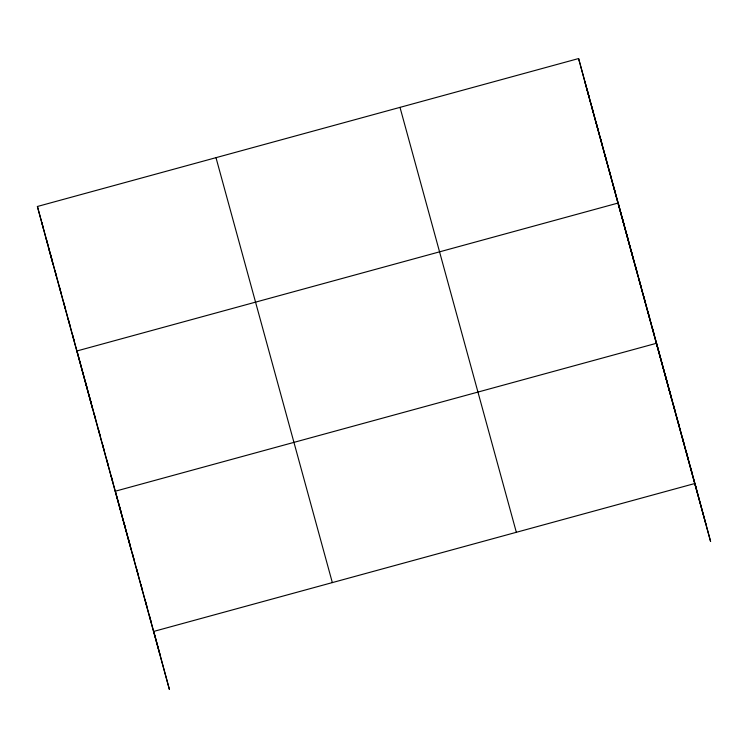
<?xml version="1.0" encoding="UTF-8"?>
<svg xmlns="http://www.w3.org/2000/svg" width="748" height="748" viewBox="0 0 748 748"><rect width="100%" height="100%" fill="white"/><g stroke="black" fill="none" stroke-linecap="round" stroke-linejoin="round"><path stroke-width="1.12" d="M53.061 264.521L37.4 206.485L578.597 58.55L696.547 489.426M584.843 81.691L705.962 524.329M638.081 276.638L591.416 106.076M638.381 277.751L650.872 323.379M651.181 324.492L663.672 370.12M663.981 371.232L671.9 400.171M672.209 401.283L710.6 541.515L694.939 483.479L153.742 631.415L169.403 689.45L48.424 247.336M400.002 107.366L516.344 532.295M215.994 157.669L332.336 582.599M37.4 206.485L159.988 654.556M690.675 467.902L692.283 473.849M677.875 421.161L679.483 427.108M682.148 436.739L683.747 442.685M686.412 452.316L688.01 458.272M665.084 374.411L666.683 380.367M669.348 389.998L670.947 395.944M673.611 405.575L675.22 411.522M668.852 388.876L656.548 343.257L115.351 491.193L131.012 549.219M669.114 389.83L670.404 394.598M670.657 395.561L671.947 400.33M643.748 296.507L645.356 302.463M648.011 312.094L649.619 318.04M652.284 327.671L653.883 333.617M635.22 265.353L636.819 271.3M639.484 280.93L641.092 286.877M622.42 218.603L624.028 224.559M626.684 234.189L628.292 240.136M630.947 249.767L632.556 255.723M609.368 170.918L610.966 176.874M613.762 186.972L615.361 192.919M632.266 255.33L618.157 203.026L76.96 350.962L92.612 408.997M632.528 256.284L633.808 261.061M600.569 138.819L602.177 144.766M604.964 154.864L606.572 160.82M587.386 90.658L588.994 96.604M591.78 106.712L593.388 112.658M596.175 122.766L597.783 128.712M578.597 58.55L579.934 63.505M580.205 64.496L589.62 99.4M589.873 100.354L591.163 105.122M149.478 615.838L151.087 621.784M140.951 584.674L142.55 590.621M145.215 600.251L146.823 606.207M128.151 537.934L129.759 543.88M132.415 553.511L134.023 559.467M136.678 569.097L138.287 575.044M119.615 506.77L121.223 512.717M123.888 522.356L125.486 528.303M106.824 460.029L108.423 465.976M111.087 475.606L112.686 481.562M94.024 413.289L95.622 419.235M98.287 428.866L99.895 434.812M102.551 444.452L104.159 450.399M85.487 382.125L87.095 388.072M89.76 397.702L91.359 403.658M72.565 334.908L74.164 340.864M63.776 302.809L65.375 308.756M68.171 318.854L69.77 324.81M50.584 254.647L52.192 260.594M54.978 270.701L56.586 276.648M59.373 286.755L60.981 292.702M41.795 222.539L43.403 228.486M46.189 238.593L47.797 244.54"/></g></svg>
